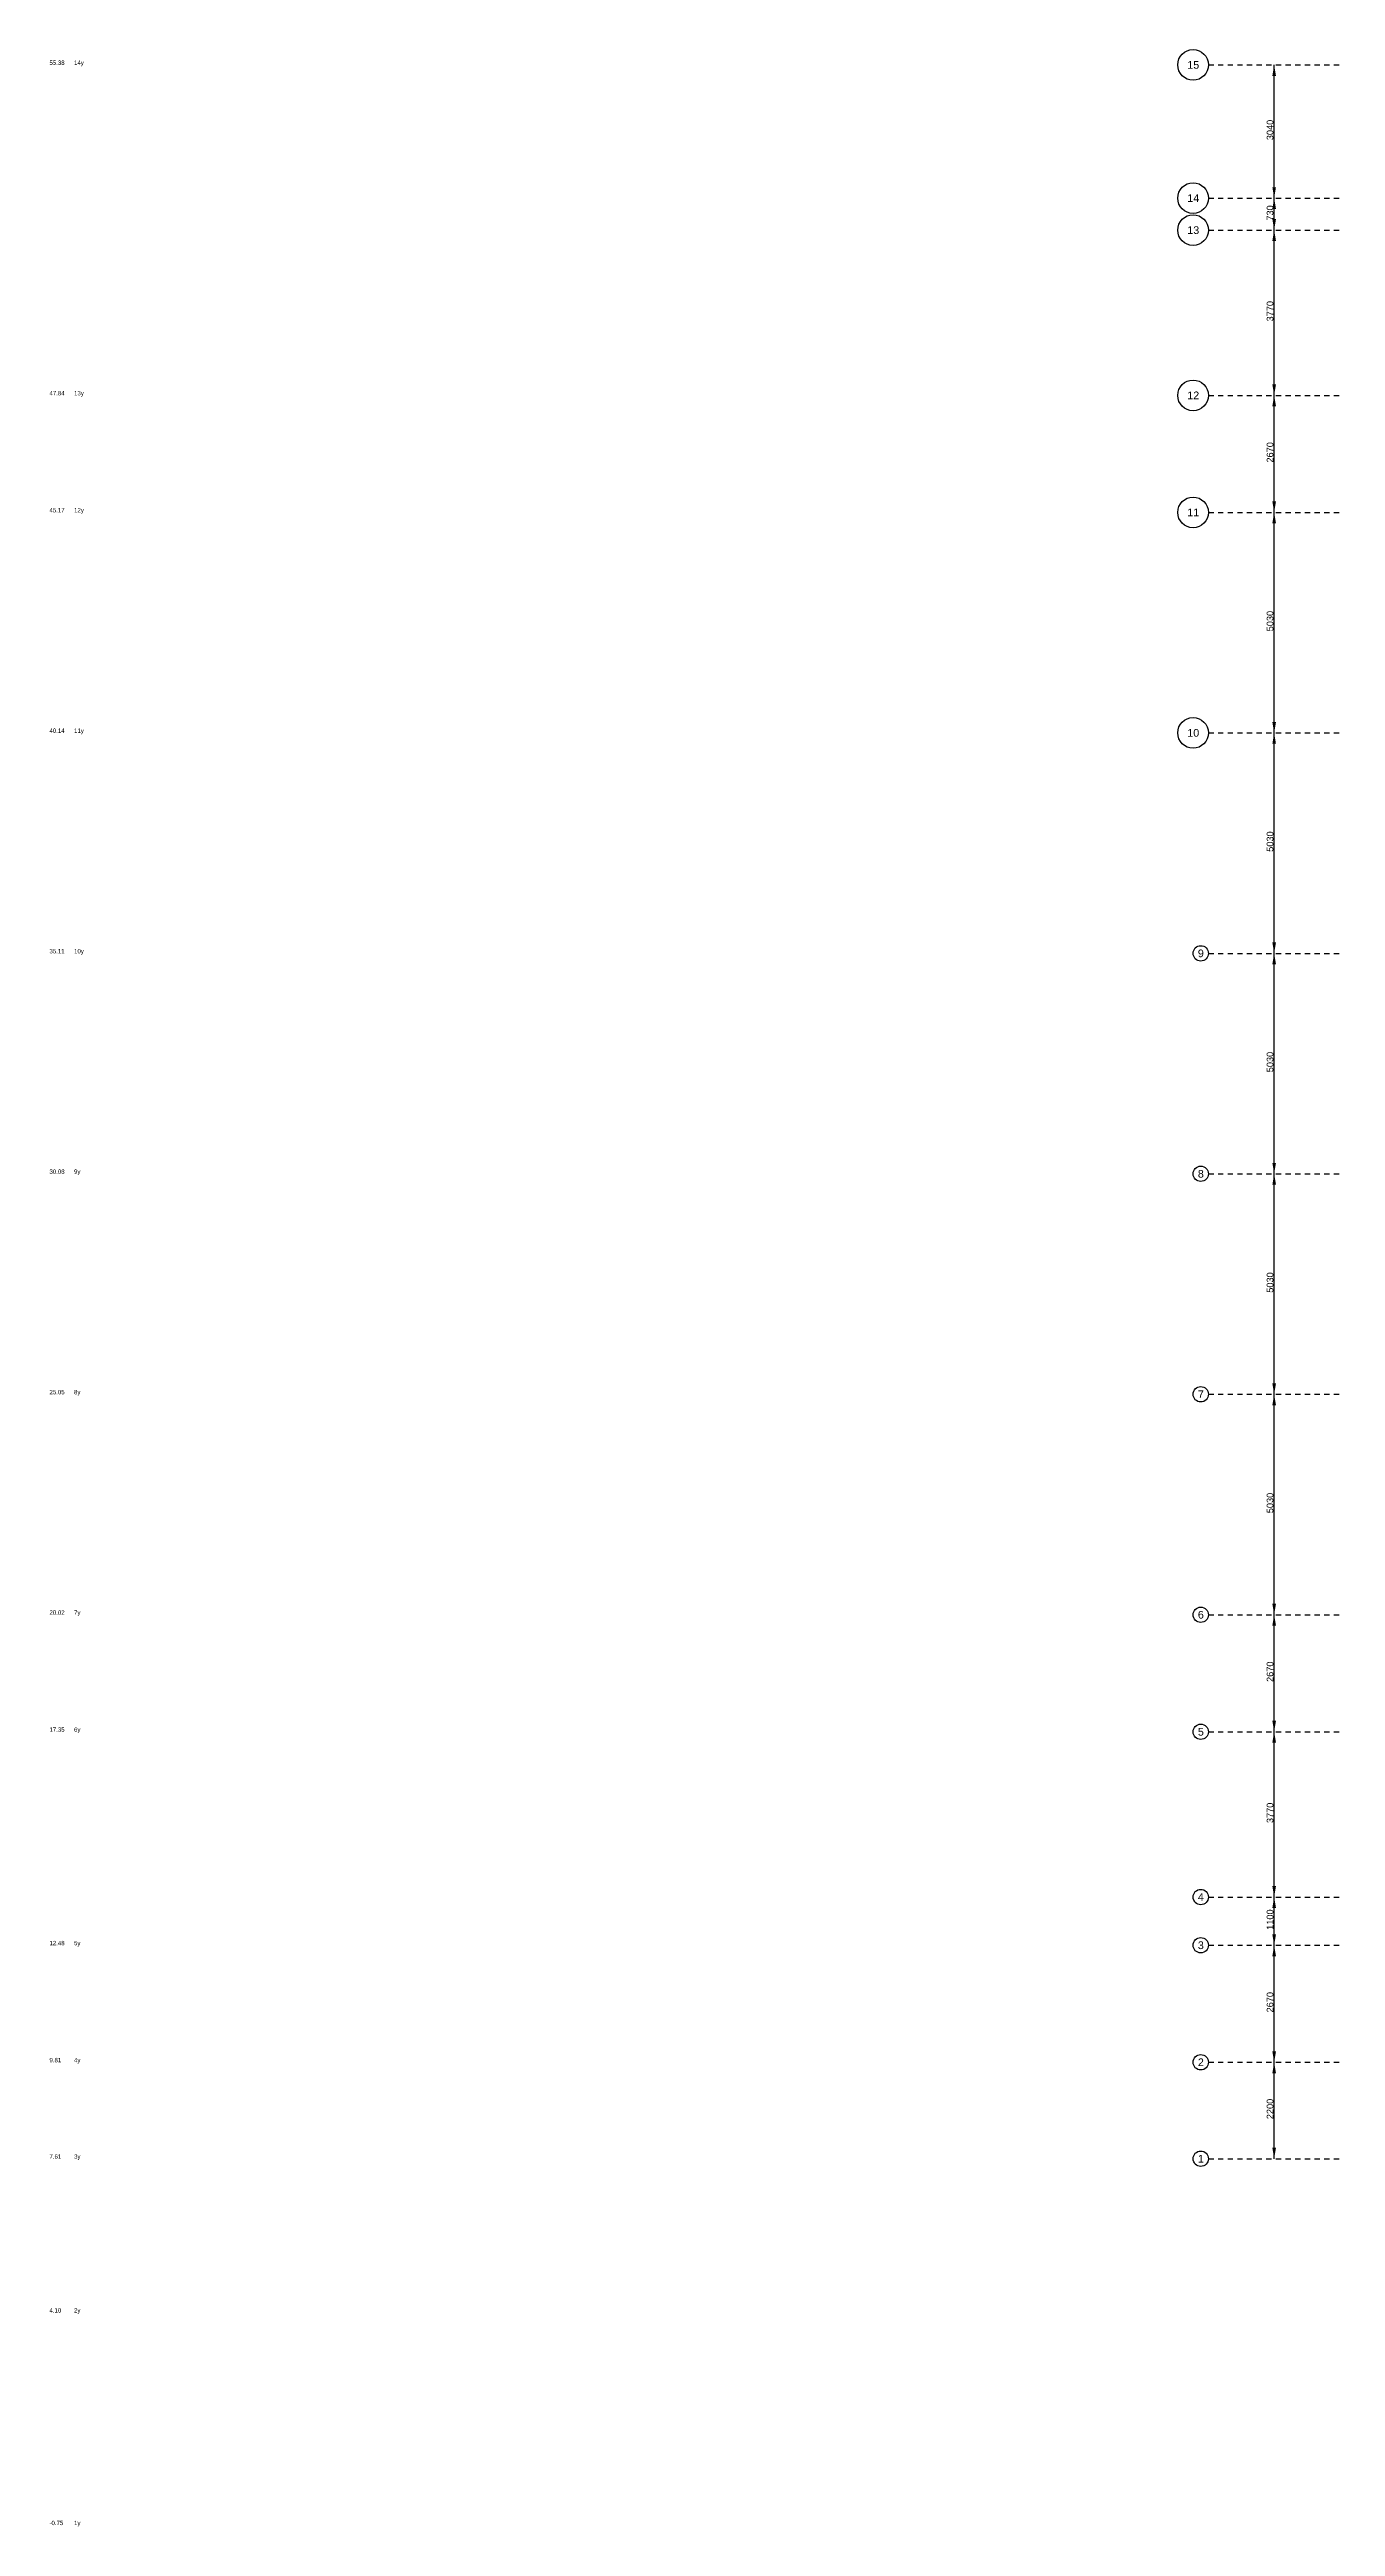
# Model space of a CAD drawing. Extents: x -0.6 to 81.7, y -8.3 to 62.2.
# Drawn here: x -0.6 to 28.8, y -0.8 to 55.7 of the extents above; entities that cross this region are included whole.
import ezdxf

# ---------------------------------------------------------------- set-up
doc = ezdxf.new("R2010")
doc.units = 0
doc.linetypes.add('ACAD_ISO02W100', pattern=[15, 12, -3])
for name, color, linetype in [('Centerline', 253, 'CONTINUOUS'), ('Grid_Dimension', 7, 'CONTINUOUS'), ('GridName', 7, 'CONTINUOUS'), ('Y_Grid_Values', 7, 'CONTINUOUS')]:
    doc.layers.add(name, color=color, linetype=linetype)
doc.styles.add('STRUDS_Arial', font='ARIAL.TTF', dxfattribs={"height": 0.04})
doc.styles.add('stylebar', font='ARIAL.TTF', dxfattribs={"height": 0.04})

msp = doc.modelspace()

# ---------------------------------------------------------------- linework, layer by layer
at = {"layer": 'Centerline', "linetype": 'ACAD_ISO02W100', "ltscale": 0.01}
for p, q in [((25.878, 55.38), (71.058, 55.38)), ((25.878, 52.34), (71.058, 52.34)), ((25.878, 51.61), (71.058, 51.61)), ((25.878, 47.84), (71.058, 47.84)), ((25.878, 45.17), (71.058, 45.17)), ((25.878, 40.14), (71.058, 40.14)), ((25.878, 35.11), (71.058, 35.11)), ((25.878, 30.08), (71.058, 30.08)), ((25.878, 25.05), (71.058, 25.05)), ((25.878, 20.02), (71.058, 20.02)), ((25.878, 17.35), (71.058, 17.35)), ((25.878, 13.58), (71.058, 13.58)), ((25.878, 12.48), (71.058, 12.48)), ((25.878, 9.81), (71.058, 9.81)), ((25.878, 7.61), (71.058, 7.61))]:
    msp.add_line(p, q, dxfattribs=at)
at = {"layer": 'Grid_Dimension'}
for p, q in [((27.378, 52.34), (27.378, 55.38)), ((27.378, 51.61), (27.378, 52.34)), ((27.378, 47.84), (27.378, 51.61)), ((27.378, 45.17), (27.378, 47.84)), ((27.378, 40.14), (27.378, 45.17)), ((27.378, 35.11), (27.378, 40.14)), ((27.378, 30.08), (27.378, 35.11)), ((27.378, 25.05), (27.378, 30.08)), ((27.378, 20.02), (27.378, 25.05)), ((27.378, 17.35), (27.378, 20.02)), ((27.378, 13.58), (27.378, 17.35)), ((27.378, 12.48), (27.378, 13.58)), ((27.378, 9.81), (27.378, 12.48)), ((27.378, 7.61), (27.378, 9.81))]:
    msp.add_line(p, q, dxfattribs=at)
for points in [[(27.378, 55.38), (27.3364, 55.13), (27.378, 55.38), (27.4196, 55.13)], [(27.378, 52.34), (27.3364, 52.59), (27.378, 52.34), (27.4196, 52.59)], [(27.378, 52.34), (27.3364, 52.09), (27.378, 52.34), (27.4196, 52.09)], [(27.378, 51.61), (27.3364, 51.86), (27.378, 51.61), (27.4196, 51.86)], [(27.378, 51.61), (27.3364, 51.36), (27.378, 51.61), (27.4196, 51.36)], [(27.378, 47.84), (27.3364, 48.09), (27.378, 47.84), (27.4196, 48.09)], [(27.378, 47.84), (27.3364, 47.59), (27.378, 47.84), (27.4196, 47.59)], [(27.378, 45.17), (27.3364, 45.42), (27.378, 45.17), (27.4196, 45.42)], [(27.378, 45.17), (27.3364, 44.92), (27.378, 45.17), (27.4196, 44.92)], [(27.378, 40.14), (27.3364, 40.39), (27.378, 40.14), (27.4196, 40.39)], [(27.378, 40.14), (27.3364, 39.89), (27.378, 40.14), (27.4196, 39.89)], [(27.378, 35.11), (27.3364, 35.36), (27.378, 35.11), (27.4196, 35.36)], [(27.378, 35.11), (27.3364, 34.86), (27.378, 35.11), (27.4196, 34.86)], [(27.378, 30.08), (27.3364, 30.33), (27.378, 30.08), (27.4196, 30.33)], [(27.378, 30.08), (27.3364, 29.83), (27.378, 30.08), (27.4196, 29.83)], [(27.378, 25.05), (27.3364, 25.3), (27.378, 25.05), (27.4196, 25.3)], [(27.378, 25.05), (27.3364, 24.8), (27.378, 25.05), (27.4196, 24.8)], [(27.378, 20.02), (27.3364, 20.27), (27.378, 20.02), (27.4196, 20.27)], [(27.378, 20.02), (27.3364, 19.77), (27.378, 20.02), (27.4196, 19.77)], [(27.378, 17.35), (27.3364, 17.6), (27.378, 17.35), (27.4196, 17.6)], [(27.378, 17.35), (27.3364, 17.1), (27.378, 17.35), (27.4196, 17.1)], [(27.378, 13.58), (27.3364, 13.83), (27.378, 13.58), (27.4196, 13.83)], [(27.378, 13.58), (27.3364, 13.33), (27.378, 13.58), (27.4196, 13.33)], [(27.378, 12.48), (27.3364, 12.73), (27.378, 12.48), (27.4196, 12.73)], [(27.378, 12.48), (27.3364, 12.23), (27.378, 12.48), (27.4196, 12.23)], [(27.378, 9.81), (27.3364, 10.06), (27.378, 9.81), (27.4196, 10.06)], [(27.378, 9.81), (27.3364, 9.56), (27.378, 9.81), (27.4196, 9.56)], [(27.378, 7.61), (27.3364, 7.86), (27.378, 7.61), (27.4196, 7.86)]]:
    msp.add_solid(points, dxfattribs=at)
at = {"layer": 'Gridname'}
for centre, radius in [((25.528, 55.38), 0.35), ((25.528, 52.34), 0.35), ((25.528, 51.61), 0.35), ((25.528, 47.84), 0.35), ((25.528, 45.17), 0.35), ((25.528, 40.14), 0.35), ((25.703, 35.11), 0.175), ((25.703, 30.08), 0.175), ((25.703, 25.05), 0.175), ((25.703, 20.02), 0.175), ((25.703, 17.35), 0.175), ((25.703, 13.58), 0.175), ((25.703, 12.48), 0.175), ((25.703, 9.81), 0.175), ((25.703, 7.61), 0.175)]:
    msp.add_circle(centre, radius, dxfattribs=at)

# ---------------------------------------------------------------- texts
at = {"layer": 'Grid_Dimension', "style": 'stylebar'}
for s, p in [('3040', (27.358, 53.662)), ('730', (27.358, 51.8265)), ('3770', (27.358, 49.527)), ('2670', (27.358, 46.307)), ('5030', (27.358, 42.457)), ('5030', (27.358, 37.427)), ('5030', (27.358, 32.397)), ('5030', (27.358, 27.367)), ('5030', (27.358, 22.337)), ('2670', (27.358, 18.487)), ('3770', (27.358, 15.267)), ('1100', (27.358, 12.832)), ('2670', (27.358, 10.947)), ('2200', (27.358, 8.512))]:
    msp.add_text(s, height=0.15, rotation=90, dxfattribs=at).set_placement(p)
at = {"layer": 'GridName', "style": 'STRUDS_Arial'}
for s, p in [('15', (25.3967, 55.2925)), ('14', (25.3967, 52.2525)), ('13', (25.3967, 51.5225)), ('12', (25.3967, 47.7525)), ('11', (25.3967, 45.0825)), ('10', (25.3967, 40.0525)), ('9', (25.6374, 35.0225)), ('8', (25.6374, 29.9925)), ('7', (25.6374, 24.9625)), ('6', (25.6374, 19.9325)), ('5', (25.6374, 17.2625)), ('4', (25.6374, 13.4925)), ('3', (25.6374, 12.3925)), ('2', (25.6374, 9.7225)), ('1', (25.6374, 7.5225))]:
    msp.add_text(s, height=0.175, dxfattribs=at).set_placement(p)
at = {"layer": 'Y_Grid_Values'}
for s, p in [(' 55.38 ', (-0.6, 55.38)), ('14y', (0, 55.38)), (' 47.84 ', (-0.6, 47.84)), ('13y', (0, 47.84)), (' 45.17 ', (-0.6, 45.17)), ('12y', (0, 45.17)), (' 40.14 ', (-0.6, 40.14)), ('11y', (0, 40.14)), (' 35.11 ', (-0.6, 35.11)), ('10y', (0, 35.11)), (' 30.08 ', (-0.6, 30.08)), ('9y', (0, 30.08)), (' 25.05 ', (-0.6, 25.05)), ('8y', (0, 25.05)), (' 20.02 ', (-0.6, 20.02)), ('7y', (0, 20.02)), (' 17.35 ', (-0.6, 17.35)), ('6y', (0, 17.35)), (' 12.48 ', (-0.6, 12.48)), ('5y', (0, 12.48)), (' 9.81 ', (-0.6, 9.81)), ('4y', (0, 9.81)), (' 7.61 ', (-0.6, 7.61)), ('3y', (0, 7.61)), (' 4.10 ', (-0.6, 4.1)), ('2y', (0, 4.1)), (' -0.75 ', (-0.6, -0.75)), ('1y', (0, -0.75))]:
    msp.add_text(s, height=0.1, dxfattribs=at).set_placement(p)

doc.saveas('drawing.dxf')
